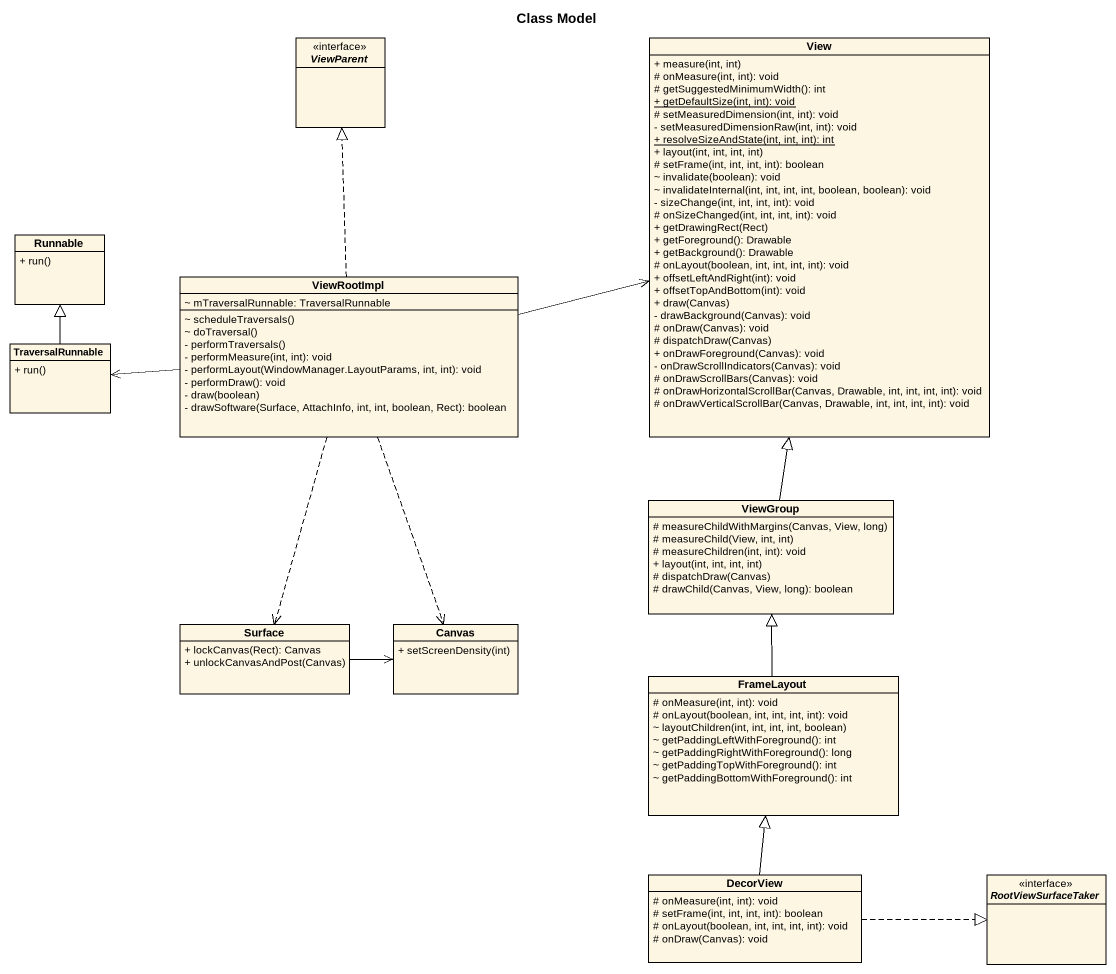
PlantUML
@startuml
title Class Model
hide circle
hide empty members
skinparam classAttributeIconSize 0
interface ViewParent
class View {
  + measure(int, int)
  # onMeasure(int, int): void
  # getSuggestedMinimumWidth(): int
  {static} + getDefaultSize(int, int): void
  # setMeasuredDimension(int, int): void
  - setMeasuredDimensionRaw(int, int): void
  {static} + resolveSizeAndState(int, int, int): int
  + layout(int, int, int, int)
  # setFrame(int, int, int, int): boolean
  ~ invalidate(boolean): void
  ~ invalidateInternal(int, int, int, int, boolean, boolean): void
  - sizeChange(int, int, int, int): void
  # onSizeChanged(int, int, int, int): void
  + getDrawingRect(Rect)
  + getForeground(): Drawable
  + getBackground(): Drawable
  # onLayout(boolean, int, int, int, int): void
  + offsetLeftAndRight(int): void
  + offsetTopAndBottom(int): void
  + draw(Canvas)
  - drawBackground(Canvas): void
  # onDraw(Canvas): void
  # dispatchDraw(Canvas)
  + onDrawForeground(Canvas): void
  - onDrawScrollIndicators(Canvas): void
  # onDrawScrollBars(Canvas): void
  # onDrawHorizontalScrollBar(Canvas, Drawable, int, int, int, int): void
  # onDrawVerticalScrollBar(Canvas, Drawable, int, int, int, int): void
}
class Runnable {
  + run()
}
class ViewRootImpl {
  ~ mTraversalRunnable: TraversalRunnable
  ~ scheduleTraversals()
  ~ doTraversal()
  - performTraversals()
  - performMeasure(int, int): void
  - performLayout(WindowManager.LayoutParams, int, int): void
  - performDraw(): void
  - draw(boolean)
  - drawSoftware(Surface, AttachInfo, int, int, boolean, Rect): boolean
}
class TraversalRunnable {
  + run()
}
class ViewGroup {
  # measureChildWithMargins(Canvas, View, long)
  # measureChild(View, int, int)
  # measureChildren(int, int): void
  + layout(int, int, int, int)
  # dispatchDraw(Canvas)
  # drawChild(Canvas, View, long): boolean
}
class Surface {
  + lockCanvas(Rect): Canvas
  + unlockCanvasAndPost(Canvas)
}
class Canvas {
  + setScreenDensity(int)
}
class FrameLayout {
  # onMeasure(int, int): void
  # onLayout(boolean, int, int, int, int): void
  ~ layoutChildren(int, int, int, int, boolean)
  ~ getPaddingLeftWithForeground(): int
  ~ getPaddingRightWithForeground(): long
  ~ getPaddingTopWithForeground(): int
  ~ getPaddingBottomWithForeground(): int
}
class DecorView {
  # onMeasure(int, int): void
  # setFrame(int, int, int, int): boolean
  # onLayout(boolean, int, int, int, int): void
  # onDraw(Canvas): void
}
interface RootViewSurfaceTaker
ViewRootImpl .up.|> ViewParent
ViewRootImpl -right-> View
ViewRootImpl -left-> TraversalRunnable
ViewRootImpl ..> Surface
ViewRootImpl ..> Canvas
TraversalRunnable -up-|> Runnable
ViewGroup -up-|> View
Surface -right-> Canvas
FrameLayout -up-|> ViewGroup
DecorView -up-|> FrameLayout
DecorView .right.|> RootViewSurfaceTaker
@enduml
